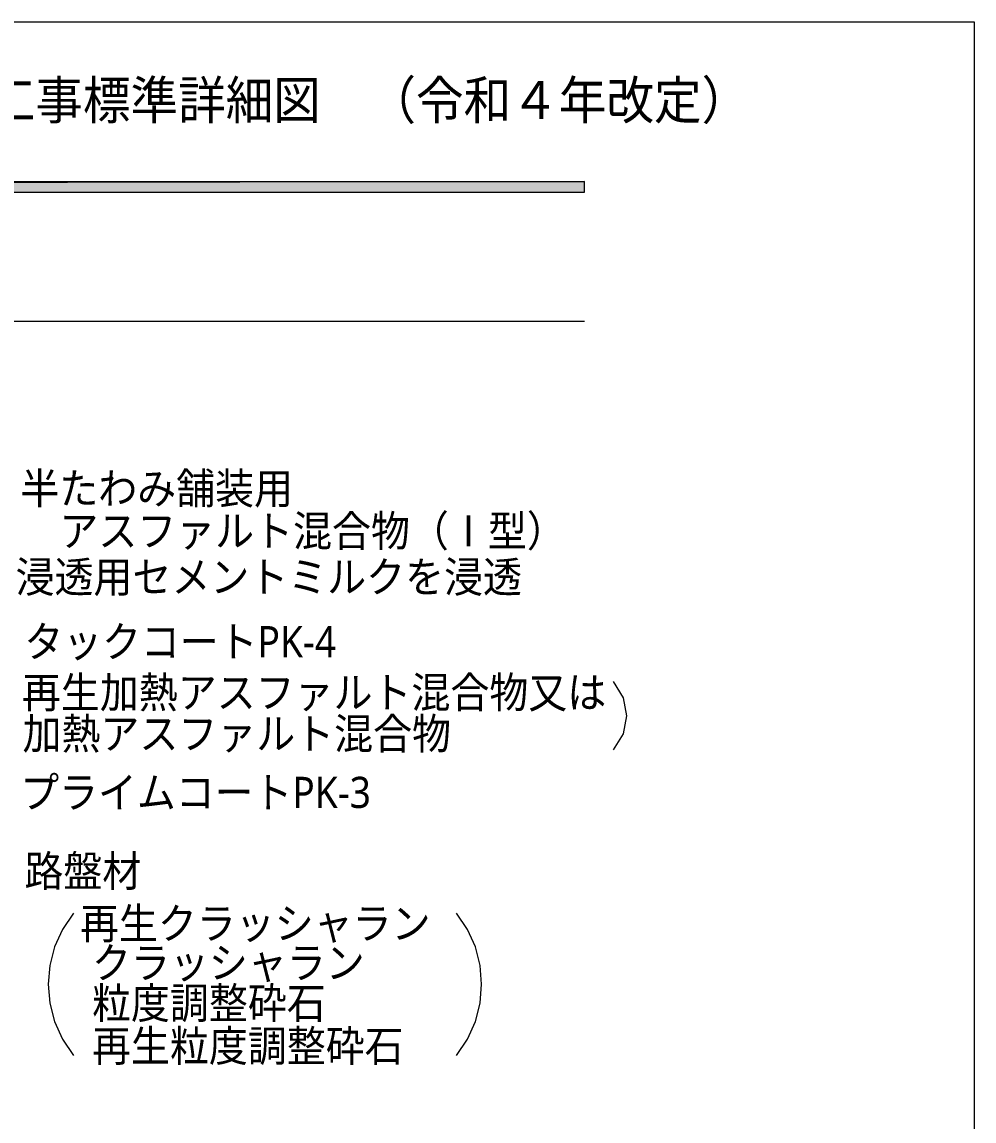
# Model space of a CAD drawing. Header units: millimetres. Extents: x 0 to 420, y 0 to 297.
# Drawn here: x 356.6 to 420.2, y 223.7 to 297 of the extents above; entities that cross this region are included whole.
import ezdxf
from ezdxf.enums import TextEntityAlignment as Align

# ---------------------------------------------------------------- set-up
doc = ezdxf.new("R2010")
doc.units = ezdxf.units.MM
doc.styles.add('kst32b', font='NotoSansJP-Variable.ttf')

msp = doc.modelspace()

# ---------------------------------------------------------------- hatches: boundary and pattern name
h = msp.add_hatch(color=7)
h.paths.add_polyline_path([(394.166, 285.623), (394.166, 286.321), (26.183, 285.623), (394.166, 285.623)])
h.paths.add_polyline_path([(394.166, 286.321), (26.183, 285.623), (26.183, 286.321), (394.166, 286.321)])

# ---------------------------------------------------------------- linework, layer by layer
at = {"lineweight": 13}
msp.add_lwpolyline([(0.191, 0), (0.191, 296.968), (420.158, 296.968), (420.158, 0)], close=True, dxfattribs=at)
at = {"lineweight": 0}
for points in [[(394.166, 285.623), (394.166, 286.321), (26.183, 285.623)], [(394.166, 286.321), (26.183, 285.623), (26.183, 286.321)]]:
    msp.add_lwpolyline(points, close=True, dxfattribs=at)
at = {"lineweight": 13}
for points in [[(394.166, 276.987), (26.183, 276.987)], [(396.095, 248.41), (396.775, 249.481), (397.002, 250.687), (396.775, 251.894), (396.095, 252.964)], [(360.07, 237.53), (359.337, 236.439), (358.813, 235.266), (358.499, 234.037), (358.394, 232.78), (358.499, 231.524), (358.813, 230.295), (359.337, 229.121), (360.07, 228.031)], [(385.632, 228.031), (386.365, 229.121), (386.889, 230.295), (387.203, 231.524), (387.308, 232.78), (387.203, 234.037), (386.889, 235.266), (386.365, 236.439), (385.632, 237.53)]]:
    msp.add_lwpolyline(points, dxfattribs=at)

# ---------------------------------------------------------------- texts
at = {"style": 'kst32b'}
for s, height, p, p2 in [('建築工事標準詳細図\u3000（令和４年改定）', 2.54, (348.008, 290.486), (405.158, 290.486)), ('半たわみ舗装用', 2.0791, (356.531, 264.816), (374.724, 264.816)), ('アスファルト混合物（Ⅰ型）', 2.07913, (359.135, 261.98), (392.921, 261.98)), ('浸透用セメントミルクを浸透', 2.07913, (356.214, 258.911), (390, 258.911)), ('タックコートPK-4', 2.0791, (356.806, 254.593), (377.598, 254.593)), ('再生加熱アスファルト混合物又は', 2.07913, (356.637, 251.206), (395.621, 251.206)), ('加熱アスファルト混合物', 2.07913, (356.679, 248.454), (385.267, 248.454)), ('プライムコートPK-3', 2.07913, (356.531, 244.538), (379.921, 244.538)), ('路盤材', 2.0791, (356.806, 239.289), (364.603, 239.289)), ('再生クラッシャラン', 2.0791, (360.511, 235.797), (383.901, 235.797)), ('クラッシャラン', 2.0791, (361.315, 233.172), (379.507, 233.172)), ('粒度調整砕石', 2.0791, (361.315, 230.484), (376.908, 230.484)), ('再生粒度調整砕石', 2.0791, (361.315, 227.626), (382.106, 227.626))]:
    msp.add_text(s, height=height, dxfattribs=at).set_placement(p, p2, align=Align.FIT)

doc.saveas('drawing.dxf')
